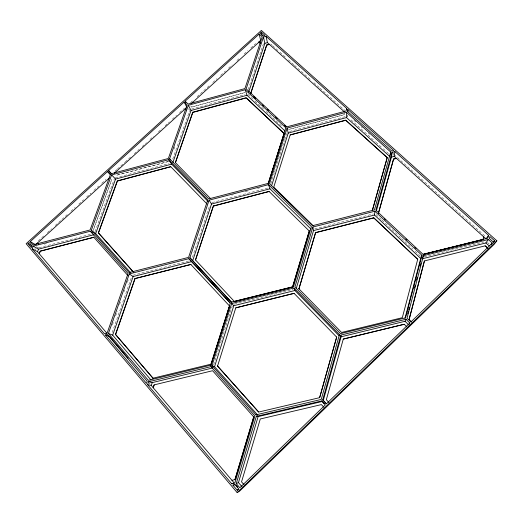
<?xml version="1.0" encoding="UTF-8"?>
<svg xmlns="http://www.w3.org/2000/svg" width="523" height="523" viewBox="0 0 523 523"><rect width="100%" height="100%" fill="white"/><g stroke="black" fill="none" stroke-linecap="round" stroke-linejoin="round"><path stroke-width="0.39" stroke-dasharray="2.62 1.96" d="M393.054 155.324L393.401 152.932M347.978 114.877L347.449 116.642L347.409 114.36M344.114 114.7L288.722 129.469L344.114 114.7L344.664 112.687M213.691 364.799L232.212 306.092M270.862 183.691L274.268 172.897M274.516 172.126L284.499 140.504M284.741 139.733L286.689 133.568M192.431 257.257L209.736 205.232M248.209 89.492L263.396 43.84M112.21 332.465L131.312 277.746M172.734 159.116L189.548 110.968M112.419 325.058L114.021 320.481M115.622 315.905L117.224 311.329M119.623 304.464L120.427 302.176M124.16 291.494L124.696 289.971M127.364 282.342L128.429 279.295M173.956 149.081L174.754 146.806M92.761 231.336L111.739 179.494L93.454 229.917M95.003 231.761L114.36 178.781M38.356 240.835L44.39 235.357M47.41 232.617L51.633 228.78M55.255 225.491L61.289 220.013M61.897 219.464L68.533 213.436M70.951 211.246L75.175 207.409M78.796 204.12L83.628 199.74M86.641 197.001L90.871 193.164M93.885 190.424L98.716 186.038M101.73 183.298L105.96 179.467M115.014 171.243L116.825 169.602M117.427 169.053L124.67 162.476M125.272 161.934L131.914 155.906M134.326 153.71L139.157 149.33M142.171 146.59L146.401 142.753M150.023 139.464L153.644 136.176M158.469 131.796L162.091 128.508M165.111 125.768L169.334 121.931M172.355 119.192L176.578 115.354M179.598 112.615L184.423 108.235M190.464 102.756L193.477 100.017M197.099 96.729L203.14 91.244M203.741 90.701L209.174 85.765M212.796 82.477L217.019 78.646M220.641 75.358L225.472 70.971M228.486 68.232L232.107 64.944M236.939 60.563L239.959 57.824M244.182 53.987L247.804 50.698M250.824 47.959L255.649 43.579M191.719 107.032L244.901 92.558L191.719 107.032L190.62 105.868M191.562 109.117L245.091 94.565M168.04 161.522L116.276 175.323L169.707 161.241M115.348 177.872L169.034 163.568M289.481 131.476L345.357 116.59M44.194 244.156L46.554 243.541M231.754 195.157L233.317 194.746M245.052 191.686L248.177 190.869M257.564 188.417L260.689 187.6M212.031 202.578L268.855 187.757M39.101 247.712L90.499 234.311M132.875 275.248L189.038 260.925M314.774 228.858L373.304 213.92M424.114 256.858L483.867 241.979M234.278 304.151L293.03 289.526M36.329 246.778L38.31 247.922L36.95 246.32M270.783 44.076L271.999 45.161M272.607 45.71L279.282 51.692M279.89 52.235L285.963 57.68M288.389 59.857L293.854 64.754M294.462 65.297L304.17 74.005M304.778 74.547L310.852 79.986M313.885 82.712L319.35 87.609M319.952 88.152L336.348 102.841M336.949 103.384L344.84 110.464M394.015 154.533L485.677 236.703M353.986 120.27L355.79 121.892M361.197 126.743L362.4 127.821M368.414 133.215L369.617 134.293M351.083 119.911L357.144 125.357M357.752 125.899L375.324 141.687M375.926 142.23L382.594 148.218M383.196 148.767L388.654 153.664M487.469 242.456L489.142 243.96M247.915 94.382L252.622 98.795M254.976 101.004L263.795 109.274M266.148 111.484L275.556 120.31M276.144 120.859L282.616 126.932M376.083 214.6L381.417 219.608M382.012 220.163L400.991 237.972M401.586 238.527L412.856 249.098M415.229 251.321L420.564 256.329M188.352 108.771L189.816 110.203M34.904 248.53L35.845 249.634M149.173 382.999L150.225 384.235"/><path stroke-width="0.78" d="M373.729 217.79L417.707 259.303L373.729 217.79L315.598 232.591L298.927 288.866L315.598 232.591M404.998 318.298L420.721 258.454L374.501 215.031L374.88 211.214L312.826 227.054L294.926 286.996L340.506 333.628L405.534 317.834L421.983 255.335L374.88 211.214M372.415 210.266L387.236 157.547L345.736 120.14L290.167 134.927L273.745 187.142L313.427 225.943M390.295 155.2L390.727 152.01L346.383 112.255L287.114 128.076L269.522 183.71L312.479 225.727L374.455 209.893L390.727 152.01M376.364 210.926L391.452 157.096L392.113 152.337L394.93 151.598L488.547 235.324L487.861 238.135L422.996 254.302L375.88 210.213L392.113 152.337M378.397 213.423L393.584 159.012L396.356 158.286L483.69 236.827L486.109 238.828L488.547 235.324M396.356 158.286L394.218 156.37L394.93 151.598M423.251 254.479L483.01 239.586L483.762 236.716M423.421 255.688L407.031 318.213L410.882 321.978L492.293 243.084L488.325 239.521L423.421 255.688L422.414 258.185M424.388 261.029L409.091 319.566L424.428 260.931L485.187 245.83L487.9 248.281M417.74 259.205L402.318 317.696L341.584 332.451L298.894 288.788M407.705 313.944L408.326 311.577M408.738 310.002L409.359 307.642M414.523 287.951L415.144 285.584M416.589 280.073L417.21 277.713M420.309 265.893L420.923 263.533M378.41 213.299L393.584 159.012M406.855 326.836L404.246 324.273L343.304 339.035L326.339 399.722L328.869 402.422M319.638 397.663L336.668 337.106L319.638 397.663L258.676 412.046L217.49 366.015L258.676 412.046M372.428 210.141L387.236 157.547M339.434 334.655L321.227 399.448L255.969 414.857L212.018 365.59L231.65 303.497L293.874 287.996L339.434 334.655L339.604 335.805M409.81 323.018L326.391 403.854L322.698 399.905L340.885 335.073L405.992 319.278L409.81 323.018L409.123 324.319M326.398 403.749L323.279 400.409L341.114 336.786L340.885 335.073M236.265 483.598L256.335 416.367L321.638 400.958L325.319 404.9L239.809 487.763L236.265 483.598L238.462 482.585L258.12 416.602L322.227 401.481L324.293 403.697M296.195 288.742L313.532 230.571L312.826 227.054M244.032 484.677L241.541 481.879L260.291 418.982L321.377 404.593L323.868 407.267M234.971 479.611L253.733 416.916L234.971 479.611L231.944 480.323L234.062 482.814L231.781 483.834L147.61 384.673L148.578 381.777L210.965 366.636L212.24 367.198M292.553 287.088L309.296 230.95L292.553 287.088L234.454 301.568L195.51 259.964L213.404 205.964L269.11 191.457L309.322 231.061M346.756 108.509L345.997 111.046L286.794 126.854L246.17 88.845L263.442 37.028L266.024 36.309L346.756 108.509L346.782 109.549M347.88 109.516L347.35 111.314L391.734 151.062L393.747 150.539L347.88 109.516L347.926 111.817M217.568 366.054L235.788 307.844L294.076 293.357L336.681 337.158M257.761 415.125L214.548 366.728L233.788 305.707L294.926 290.5L339.12 335.792M271.672 185.56L288.219 133.097L287.114 128.076M210.632 365.198L230.29 303.105L188.862 258.695L129.292 273.908L108.431 333.471L148.316 380.332L210.632 365.198L211.155 365.433M229.322 306.818L211.279 364.106L212.501 360.236M268.175 184.076L284.179 133.528L246.156 97.755L192.81 112.236L175.408 162.666L192.81 112.236M212.992 358.693L229.394 306.883M268.221 184.207L268.959 181.873M269.456 180.317L284.179 133.528M248.686 92.061L264.886 43.304L263.442 37.028M231.944 480.323L151.278 385.471L152.219 382.627L212.73 367.95M231.839 302.575L192.699 260.676L211.521 204.035L209.082 200.172L268.508 184.652L311.447 226.694L293.534 286.611L231.349 302.111L189.895 257.734L209.082 200.172M153.193 387.726L154.141 384.876L212.58 370.722L253.733 416.916M250.595 93.65L266.737 44.965L269.28 44.265L344.245 111.7M153.311 387.752L154.141 384.876M213.404 205.964L195.51 259.964M250.654 93.826L266.737 44.965M150.918 379.973L112.68 335.132L133.11 276.556L191.68 261.624L230.251 302.961M172.891 162.476L191.026 110.484L188.352 105.241L245.222 89.753L285.806 127.769L268.201 183.383L208.808 198.903L169.602 158.796L188.352 105.241M115.491 334.432L153.036 378.253L115.491 334.432L134.927 278.589L190.856 264.461L134.927 278.589M115.629 334.485L135.045 278.674M133.293 271.914L98.363 232.879L117.289 180.919L170.753 166.7L206.997 203.963M133.411 271.999L98.501 232.983L117.413 181.05L170.753 166.7M130.717 272.836L95.67 233.585L115.563 179.075L171.649 164.137L207.977 201.375M91.316 230.27L111.608 174.917L168.602 159.705L207.794 199.838L188.587 257.375L129.05 272.581L91.316 230.27L95.67 233.585M39.349 253.753L40.317 251.21L93.865 237.265L40.147 251.118L39.179 253.662L106.914 333.301M39.179 253.662L37.525 251.713L38.493 249.17L93.911 234.722M90.316 231.225L128.037 273.562L107.13 333.105L104.417 333.785L32.21 248.726L33.197 246.143L90.316 231.225L92.46 232.84M420.721 258.454L421.983 255.335M341.114 336.786L405.031 321.285L405.992 319.278M404.246 324.273L343.31 339.087M483.01 239.586L423.29 254.381M422.166 258.807L485.887 242.953L488.325 239.521M485.187 245.83L487.822 248.386M491.038 244.771L492.293 243.084M493.385 242.495L494.66 240.789L489.861 236.494L489.371 238.514L493.339 242.071L494.66 240.789M496.85 240.802L494.176 244.319L239.39 491.339L237.135 492.561L26.15 243.705L261.376 30.439L496.85 240.802L237.135 492.561M237.233 490.26L238.684 488.855L235.167 484.723L232.964 485.226L237.233 490.26L238.874 489.397M27.954 243.711L29.236 242.548L32.001 245.797L31.295 247.647L27.954 243.711L32.112 246.078M107.542 171.537L110.392 174.604L90.074 229.963L33.021 244.875L30.256 241.626L107.542 171.537L110.49 174.649M108.536 170.635L184.161 102.057L187.123 104.953L168.354 158.482L111.392 173.695L108.536 170.635L111.53 173.799M185.135 101.174L259.153 34.041L262.219 36.793L244.901 88.59L188.097 104.07L185.135 101.174L185.815 102.495M261.31 32.093L260.108 33.178L263.154 35.904L264.998 35.394L261.31 32.093L262.043 35.263M36.041 244.306L109.287 178.049M114.315 173.231L186.312 107.869M260.042 43.056L258.944 41.912L260.65 40.363L259.153 34.041M191.496 103.404L258.996 42.115M232.964 485.226L234.657 484.442M264.886 43.304L267.43 42.598L269.28 44.265M266.776 45.168L269.325 44.462M191.026 110.484L246.98 95.278L285.172 131.142M192.895 112.399L246.215 97.925L284.211 133.685M288.219 133.097L346.501 117.57L390.08 156.789M387.216 157.698L345.742 120.31L290.167 134.927M211.521 204.035L269.953 188.803L311.022 229.081M391.452 157.096L394.218 156.37M213.482 206.088L269.11 191.457M393.564 159.162L396.329 158.436M313.532 230.571L374.501 215.031M315.617 232.702L373.716 217.914M234.389 301.496L292.52 287.009M105.424 334.975L107.392 334.485L147.238 381.345L146.545 383.418L105.424 334.975L109.725 336.609L128.135 358.255M152.919 378.227L211.279 364.106M231.781 483.834L234.801 483.141L254.897 415.948L210.965 366.636M256.335 416.367L258.12 416.602M255.969 414.857L257.159 415.033M147.61 384.673L151.278 385.471M148.578 381.777L152.219 382.627M108.431 333.471L112.68 335.132M212.018 365.59L214.548 366.728M32.21 248.726L37.525 251.713M33.197 246.143L38.493 249.17M30.256 241.626L34.917 244.333M129.292 273.908L133.11 276.556M322.698 399.905L323.279 400.409M321.638 400.958L322.227 401.481M485.887 242.953L489.227 245.954M258.944 41.912L260.519 43.331M254.171 96.997L255.361 98.108M267.266 109.255L268.456 110.366M275.595 117.054L277.38 118.728M284.525 125.409L286.31 127.082M384.372 218.876L385.562 219.993M405.822 238.959L407.012 240.077M414.759 247.327L415.948 248.438M253.629 96.611L255.414 98.285M262.553 104.966L263.742 106.077M409.123 319.501L411.725 322.142M405.031 321.285L408.783 324.966M185.142 108.928L186.155 109.922M229.636 306.112L190.771 264.37M175.31 162.529L210.501 198.524M231.65 303.497L233.788 305.707M235.788 307.844L294.076 293.357M188.862 258.695L191.68 261.624M189.895 257.734L192.699 260.676M111.608 174.917L115.563 179.075M93.728 237.161L128.037 275.719M37.414 243.064L38.362 244.176M238.462 482.585L241.94 486.665M235.749 484.795L237.847 487.266M168.602 159.705L171.649 164.137M169.602 158.796L170.465 160.064M184.161 102.057L186.554 106.679M293.874 287.996L294.926 290.5M268.508 184.652L269.953 188.803M245.222 89.753L246.98 95.278M266.024 36.309L267.43 42.598M346.383 112.255L346.501 117.57"/></g></svg>
